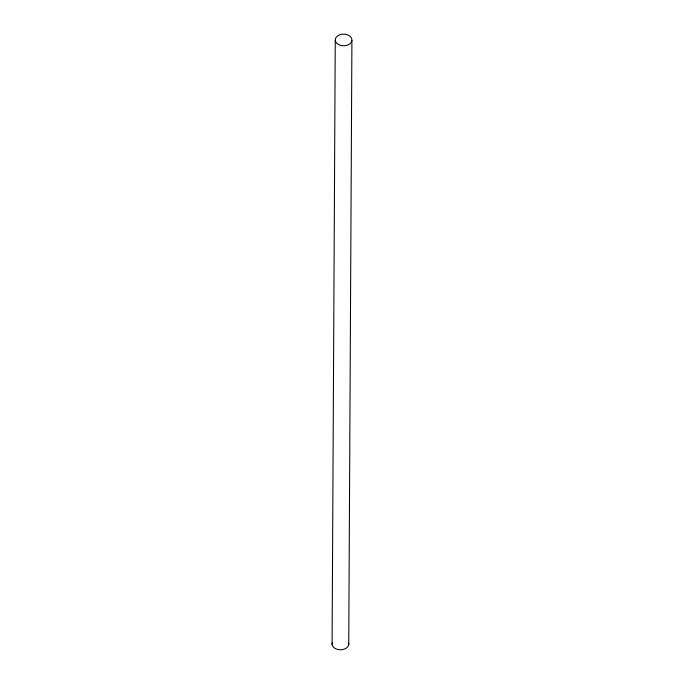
<?xml version="1.0" encoding="UTF-8"?>
<svg xmlns="http://www.w3.org/2000/svg" width="684" height="684" viewBox="0 0 684 684"><rect width="100%" height="100%" fill="white"/><g stroke="black" fill="none" stroke-linecap="round" stroke-linejoin="round"><path stroke-width="1.03" d="M332.091 644.337L335.254 40.322M348.746 644.49L351.909 40.476A8.345 5.823 0.3 0 0 340.034 34.687A8.345 5.823 0.3 0 0 338.819 44.734A8.345 5.823 0.3 0 0 351.909 40.476M348.583 642.763A8.345 5.823 0.3 0 1 340.35 649.8A8.345 5.823 0.3 0 1 332.304 642.609"/></g></svg>
